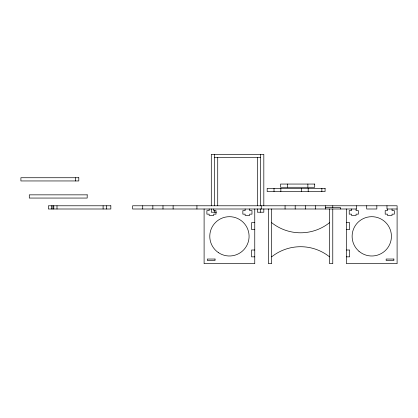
<?xml version="1.0" encoding="UTF-8"?>
<svg xmlns="http://www.w3.org/2000/svg" width="418" height="418" viewBox="0 0 418 418"><rect width="100%" height="100%" fill="white"/><g stroke="black" fill="none" stroke-linecap="round" stroke-linejoin="round"><path stroke-width="0.63" d="M214.507 157.534L260.607 157.534M325.575 207.584L340.518 207.584L340.518 209M397.1 209L386.969 209L386.969 205.781M216.44 212.219L211.294 212.219L211.294 208.963M254.761 222.669L251.542 222.669L251.542 229.508L254.761 229.508M346.444 222.669L349.662 222.669L349.662 229.508L346.444 229.508M254.761 250.011L251.542 250.011L251.542 256.845L254.761 256.845M346.444 250.011L349.662 250.011L349.662 256.845L346.444 256.845M392.037 209L392.037 210.609L394.315 210.609L394.315 214.152L392.037 214.152L392.037 215.432L387.476 215.432L387.476 214.152L385.197 214.152L385.197 210.609L387.476 210.609L387.476 209M376.837 205.781L376.837 209L366.706 209L366.706 205.781M356.575 205.781L356.575 209L132.595 209L132.595 205.781L397.1 205.781L397.1 263.68L346.444 263.68L346.444 209M356.068 209L356.068 210.609L358.351 210.609L358.351 214.152L356.068 214.152L356.068 215.432L351.512 215.432L351.512 214.152L349.229 214.152L349.229 210.609L351.512 210.609L351.512 209M332.77 205.781L332.77 207.715M332.77 209L332.77 263.68L329.551 263.68L329.551 209M325.591 205.781L325.591 209M321.86 188.34L321.86 191.559M315.459 205.781L315.459 209M308.191 188.34L308.191 191.559M307.873 184.056L307.873 187.274M305.328 205.781L305.328 209M301.357 188.34L301.357 191.559M295.197 205.781L295.197 209M287.37 184.056L287.37 187.274M285.071 205.781L285.071 209M280.849 188.34L280.849 191.559M274.015 188.34L274.015 191.559M271.653 209L271.653 263.68L268.434 263.68L268.434 209M263.821 205.713L263.821 154.32L211.294 154.32L211.294 205.713M263.821 208.963L263.821 212.219L257.389 212.219L257.389 208.963M261.26 205.781L261.26 209M260.607 154.32L260.607 205.713M260.607 208.963L260.607 212.219M257.389 157.534L257.389 205.708M254.761 209L254.761 263.68L204.104 263.68L204.104 209M249.692 209L249.692 210.609L251.976 210.609L251.976 214.152L249.692 214.152L249.692 215.432L245.136 215.432L245.136 214.152L242.853 214.152L242.853 210.609L245.136 210.609L245.136 209M217.726 157.534L217.726 205.708M214.507 154.32L214.507 205.713M214.507 210.264L214.507 212.219M213.729 209L213.729 210.609L216.007 210.609L216.007 214.152L213.729 214.152L213.729 215.432L209.167 215.432L209.167 214.152L206.889 214.152L206.889 210.609L209.167 210.609L209.167 209M196.93 205.781L196.93 209M173.12 205.781L173.12 209M162.989 205.781L162.989 209M152.857 205.781L152.857 209M142.726 205.781L142.726 209M106.318 205.781L106.318 209M103.1 205.781L103.1 209M75.58 177.734L75.58 180.952M57.005 205.781L57.005 209M53.791 205.781L53.791 209M52.929 205.781L52.929 209M51.607 205.781L51.607 209M271.653 256.845A46.429 46.429 0 0 1 329.551 256.845M329.551 222.669A46.429 46.429 0 0 1 271.653 222.669M78.798 177.734L20.9 177.734L20.9 180.952L78.798 180.952L78.798 177.734M314.707 184.056L280.53 184.056L280.53 187.274L314.707 187.274L314.707 184.056M325.079 188.34L267.18 188.34L267.18 191.559L325.079 191.559L325.079 188.34M87.19 194.845L29.291 194.845L29.291 198.059L87.19 198.059L87.19 194.845M110.833 205.781L48.389 205.781L48.389 209L110.833 209L110.833 205.781M215.04 259.045L207.323 259.045L207.323 260.466L215.04 260.466L215.04 259.045M393.881 259.045L386.164 259.045L386.164 260.466L393.881 260.466L393.881 259.045M358.978 251.265A19.656 19.656 0 0 0 391.091 239.958A19.656 19.656 0 0 0 365.243 217.804A19.656 19.656 0 0 0 358.978 251.265M218.327 252.561A19.656 19.656 0 0 0 249.029 237.847A19.656 19.656 0 0 0 220.939 218.619A19.656 19.656 0 0 0 218.327 252.561"/></g></svg>
